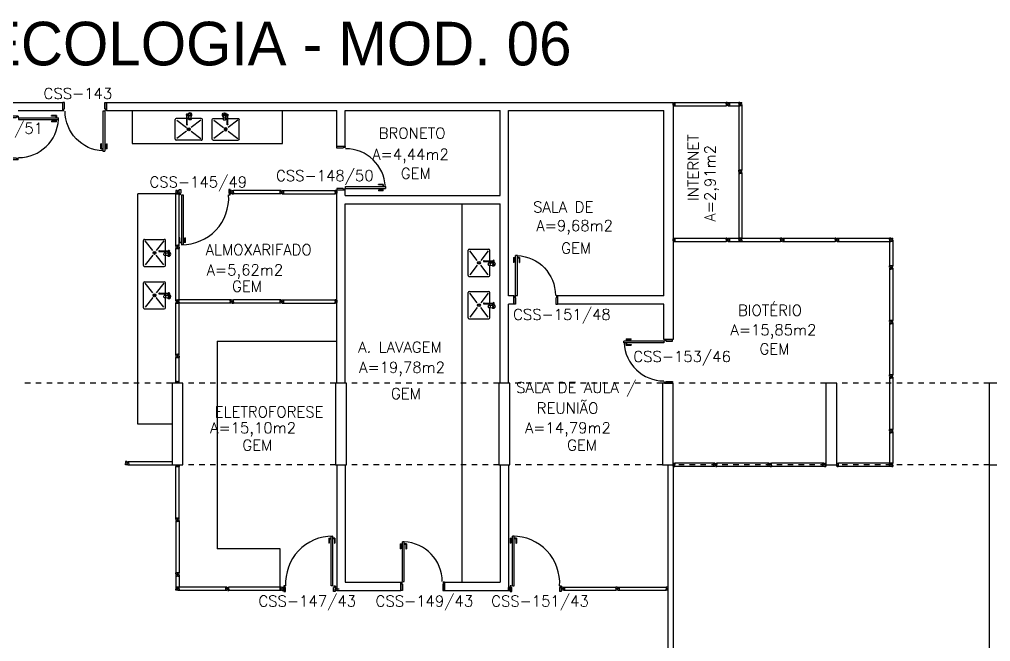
# Model space of a CAD drawing. Extents: x -248 to -11, y 347 to 447.
# Drawn here: x -93.07 to -75.24, y 402.34 to 413.75 of the extents above; entities that cross this region are included whole.
import ezdxf
from ezdxf.enums import TextEntityAlignment as Align

# ---------------------------------------------------------------- set-up
doc = ezdxf.new("R2010")
doc.units = 0
doc.header["$LTSCALE"] = 0.02
doc.header["$MEASUREMENT"] = 0
doc.linetypes.add('HIDDEN2', pattern=[0.1875, 0.125, -0.0625])
doc.layers.get('0').update_dxf_attribs({"linetype": 'CONTINUOUS'})
for name, color, linetype in [('ALV', 2, 'CONTINUOUS'), ('AREA', 2, 'CONTINUOUS'), ('BANC', 2, 'CONTINUOUS'), ('DIV', 2, 'CONTINUOUS'), ('EQUIP', 1, 'CONTINUOUS'), ('ESQ', 1, 'CONTINUOUS'), ('ESTR', 3, 'CONTINUOUS'), ('PROJ', 1, 'HIDDEN2'), ('TEXT_CENTRO_CUSTO', 1, 'CONTINUOUS'), ('TEXTO', 2, 'CONTINUOUS'), ('TEXTO-ENDEREÇO', 2, 'CONTINUOUS'), ('USO', 2, 'CONTINUOUS')]:
    doc.layers.add(name, color=color, linetype=linetype)
doc.styles.add('UNB-100', font='simplex.shx', dxfattribs={"height": 0.2})
doc.styles.add('UNB-100-1', font='simplex.shx', dxfattribs={"height": 0.2})

# ---------------------------------------------------------------- blocks, each defined once
blk = doc.blocks.new('PILAR-SSS')
blk.add_lwpolyline([(0.003, -26.452), (0.003, -27.952), (0.203, -27.952), (0.203, -26.452)], close=True)
blk = doc.blocks.new('PE80-SSS')
for p, q in [((0.075, 0), (-0.075, 0)), ((-0.075, -0.03), (-0.075, 0)), ((0.075, 0), (0.075, -0.02)), ((0.777, 0.01), (0.687, 0.01)), ((0.687, 0), (0.687, 0.01)), ((0.777, 0.01), (0.777, -0.03)), ((0.04, -0.03), (-0.075, -0.03)), ((0.075, -0.02), (0.04, -0.02)), ((0.04, -0.03), (0.04, -0.02)), ((0.085, -0.03), (0.817, -0.03)), ((0.085, -0.03), (0.085, -0.065)), ((0.085, -0.065), (0.817, -0.065)), ((0.767, 0), (0.687, 0)), ((0.767, -0.095), (0.687, -0.095)), ((0.687, -0.095), (0.687, -0.105)), ((0.777, -0.105), (0.687, -0.105)), ((0.767, 0), (0.767, -0.03)), ((0.767, -0.095), (0.767, -0.065)), ((0.777, -0.105), (0.777, -0.065)), ((0.817, -0.065), (0.817, -0.03)), ((0.04, -0.771), (-0.075, -0.771)), ((-0.075, -0.771), (-0.075, -0.801)), ((0.075, -0.801), (-0.075, -0.801)), ((0.075, -0.802), (-0.075, -0.802)), ((0.04, -0.771), (0.04, -0.781)), ((0.075, -0.781), (0.04, -0.781)), ((0.075, -0.801), (0.075, -0.781))]:
    blk.add_line(p, q)
blk.add_arc((0.085, -0.03), 0.731, 270, 357.3429)
blk = doc.blocks.new('DIVINI-SSS')
for p, q in [((-0.02, 0), (-0.02, -0.008)), ((-0.02, 0), (0.001, 0)), ((-0.005, 0), (0.005, 0)), ((0, 0.005), (0, -0.005)), ((0.001, 0), (0.02, 0)), ((-0.03, -0.008), (-0.02, -0.008)), ((-0.03, -0.008), (-0.03, -0.028)), ((-0.03, -0.028), (-0.008, -0.028)), ((-0.03, -0.03), (0.03, -0.03)), ((-0.03, -0.975), (-0.03, -0.03)), ((-0.009, -0.03), (-0.027, -0.03)), ((-0.008, -0.019), (0.008, -0.019)), ((-0.008, -0.019), (-0.008, -0.028)), ((-0.006, -0.021), (-0.006, -0.03)), ((0.006, -0.021), (-0.006, -0.021)), ((-0.006, -0.023), (-0.006, -0.027)), ((-0.004, -0.021), (0.004, -0.021)), ((0.006, -0.021), (0.006, -0.03)), ((0.006, -0.023), (0.006, -0.027)), ((0.008, -0.019), (0.008, -0.028)), ((0.03, -0.028), (0.008, -0.028)), ((0.009, -0.03), (0.027, -0.03)), ((0.02, 0), (0.02, -0.008)), ((0.03, -0.008), (0.02, -0.008)), ((0.03, -0.008), (0.03, -0.028)), ((0.03, -0.975), (0.03, -0.03)), ((-0.03, -0.975), (0.03, -0.975)), ((-0.009, -0.975), (-0.027, -0.975)), ((-0.006, -0.985), (-0.006, -0.975)), ((0.006, -0.985), (-0.006, -0.985)), ((0.006, -1.01), (-0.006, -1.01)), ((0, -0.985), (0, -0.988)), ((0, -1.003), (0, -1.018)), ((0.006, -0.985), (0.006, -0.975)), ((0.03, -0.975), (0.009, -0.975)), ((0.009, -0.975), (0.027, -0.975))]:
    blk.add_line(p, q)
blk = doc.blocks.new('MTINI-SSS')
for p, q in [((-0.03, 0.008), (-0.03, 0.028)), ((-0.03, 0.028), (-0.008, 0.028)), ((-0.03, 0.008), (-0.02, 0.008)), ((-0.02, 0), (-0.02, 0.008)), ((-0.001, 0), (-0.02, 0)), ((-0.008, 0.019), (-0.008, 0.028)), ((0.008, 0.019), (-0.008, 0.019)), ((0.005, 0), (-0.005, 0)), ((0.02, 0), (-0.001, 0)), ((0, -0.005), (0, 0.005)), ((0.008, 0.019), (0.008, 0.028)), ((0.03, 0.028), (0.008, 0.028)), ((0.03, 0.008), (0.02, 0.008)), ((0.02, 0), (0.02, 0.008)), ((0.03, 0.008), (0.03, 0.028))]:
    blk.add_line(p, q)
blk = doc.blocks.new('MTT-SSS')
for p, q in [((-0.008, 0.03), (-0.03, 0.03)), ((-0.03, 0.03), (-0.03, 0.006)), ((-0.0185, 0.006), (-0.03, 0.006)), ((-0.0185, -0.006), (-0.0185, 0.006)), ((-0.008, 0.03), (-0.008, 0.02)), ((-0.008, 0.02), (0.008, 0.02)), ((-0.0051, 0), (0.0051, 0)), ((0, -0.0051), (0, 0.0051)), ((0.008, 0.03), (0.03, 0.03)), ((0.008, 0.03), (0.008, 0.02)), ((0.0205, -0.006), (0.0205, 0.006)), ((0.0205, 0.006), (0.03, 0.006)), ((0.03, 0.006), (0.03, 0.03)), ((-0.03, -0.03), (-0.03, -0.006)), ((-0.0185, -0.006), (-0.03, -0.006)), ((-0.008, -0.03), (-0.03, -0.03)), ((-0.008, -0.02), (0.008, -0.02)), ((-0.008, -0.03), (-0.008, -0.02)), ((0.008, -0.03), (0.008, -0.02)), ((0.008, -0.03), (0.03, -0.03)), ((0.0205, -0.006), (0.03, -0.006)), ((0.03, -0.006), (0.03, -0.03))]:
    blk.add_line(p, q)
blk = doc.blocks.new('DIVMT-SSS')
for p, q in [((-0.03, 0.008), (-0.03, 0.03)), ((-0.006, 0.03), (-0.03, 0.03)), ((-0.03, 0.008), (-0.02, 0.008)), ((-0.02, -0.008), (-0.02, 0.008)), ((-0.006, 0.02), (-0.006, 0.03)), ((0.006, 0.02), (-0.006, 0.02)), ((-0.005, 0), (0.005, 0)), ((0.005, 0), (-0.005, 0)), ((0, 0.005), (0, -0.005)), ((0, -0.005), (0, 0.005)), ((0.006, 0.03), (0.03, 0.03)), ((0.006, 0.02), (0.006, 0.03)), ((0.03, 0.008), (0.02, 0.008)), ((0.02, -0.008), (0.02, 0.008)), ((0.03, 0.008), (0.03, 0.03)), ((-0.03, -0.008), (-0.03, -0.03)), ((-0.03, -0.008), (-0.02, -0.008)), ((-0.03, -0.03), (-0.03, -0.97)), ((-0.03, -0.03), (-0.009, -0.03)), ((0.03, -0.03), (-0.03, -0.03)), ((-0.03, -0.03), (-0.006, -0.03)), ((-0.009, -0.03), (-0.027, -0.03)), ((-0.006, -0.02), (-0.006, -0.03)), ((-0.006, -0.02), (0.006, -0.02)), ((-0.006, -0.02), (-0.006, -0.03)), ((0.006, -0.02), (-0.006, -0.02)), ((0.005, -0.03), (-0.005, -0.03)), ((0.006, -0.02), (0.006, -0.03)), ((0.006, -0.02), (0.006, -0.03)), ((0.03, -0.03), (0.006, -0.03)), ((0.03, -0.008), (0.02, -0.008)), ((0.03, -0.008), (0.03, -0.03)), ((0.03, -0.03), (0.03, -0.97)), ((0.03, -0.97), (-0.03, -0.97)), ((-0.006, -0.98), (-0.006, -0.97)), ((-0.006, -0.98), (0.006, -0.98)), ((0.006, -1.001), (-0.006, -1.001)), ((0.005, -0.97), (-0.005, -0.97)), ((0, -0.994), (0, -1.007)), ((0, -1.02), (0, -1.021)), ((0.006, -0.98), (0.006, -0.97))]:
    blk.add_line(p, q)
blk = doc.blocks.new('PDV2D-SSS')
for p, q in [((-0.148, 0.925), (-0.108, 0.925)), ((-0.148, 0.925), (-0.148, 0.835)), ((-0.138, 0.915), (-0.108, 0.915)), ((-0.138, 0.915), (-0.138, 0.835)), ((-0.106, 0.965), (-0.076, 0.965)), ((-0.106, 0.05), (-0.106, 0.965)), ((-0.076, 0.05), (-0.076, 0.965)), ((-0.034, 0.925), (-0.074, 0.925)), ((-0.044, 0.915), (-0.074, 0.915)), ((-0.044, 0.915), (-0.044, 0.835)), ((-0.034, 0.925), (-0.034, 0.835)), ((-0.138, 0.835), (-0.148, 0.835)), ((-0.044, 0.835), (-0.034, 0.835)), ((-0.95, 0.05), (-0.97, 0.05)), ((-0.97, 0.05), (-0.97, 0.035)), ((-0.97, 0.035), (-0.97, -0.035)), ((-0.95, 0.02), (-0.95, 0.05)), ((-0.95, 0.02), (-0.94, 0.02)), ((-0.94, -0.05), (-0.94, 0.02)), ((-0.076, 0.05), (-0.106, 0.05)), ((-0.051, 0.02), (-0.061, 0.02)), ((-0.061, -0.05), (-0.061, 0.02)), ((-0.051, 0.05), (-0.031, 0.05)), ((-0.051, 0.02), (-0.051, 0.05)), ((-0.031, 0.05), (-0.031, -0.05)), ((-0.97, -0.035), (-0.97, -0.05)), ((-0.97, -0.05), (-0.94, -0.05)), ((-0.031, -0.05), (-0.061, -0.05))]:
    blk.add_line(p, q)
at = {"color": 1}
blk.add_arc((-0.076, 0.1), 0.865, 90, 183.3214, dxfattribs=at)
blk = doc.blocks.new('PDV2E-SSS')
at = {"layer": 'DIV'}
for p, q in [((0.034, 0.925), (0.034, 0.835)), ((0.034, 0.925), (0.074, 0.925)), ((0.044, 0.915), (0.044, 0.835)), ((0.044, 0.915), (0.074, 0.915)), ((0.076, 0.05), (0.076, 0.965)), ((0.106, 0.965), (0.076, 0.965)), ((0.106, 0.05), (0.106, 0.965)), ((0.148, 0.925), (0.108, 0.925)), ((0.138, 0.915), (0.108, 0.915)), ((0.138, 0.915), (0.138, 0.835)), ((0.148, 0.925), (0.148, 0.835)), ((0.044, 0.835), (0.034, 0.835)), ((0.138, 0.835), (0.148, 0.835)), ((0.031, 0.05), (0.031, -0.05)), ((0.051, 0.05), (0.031, 0.05)), ((0.051, 0.02), (0.051, 0.05)), ((0.051, 0.02), (0.061, 0.02)), ((0.061, -0.05), (0.061, 0.02)), ((0.076, 0.05), (0.106, 0.05)), ((0.95, 0.02), (0.94, 0.02)), ((0.94, -0.05), (0.94, 0.02)), ((0.95, 0.02), (0.95, 0.05)), ((0.95, 0.05), (0.97, 0.05)), ((0.97, 0.05), (0.97, 0.035)), ((0.97, 0.035), (0.97, -0.035)), ((0.031, -0.05), (0.061, -0.05)), ((0.97, -0.05), (0.94, -0.05)), ((0.97, -0.035), (0.97, -0.05))]:
    blk.add_line(p, q, dxfattribs=at)
at = {"layer": 'DIV', "color": 1}
blk.add_arc((0.076, 0.1), 0.865, 356.6786, 90, dxfattribs=at)
blk = doc.blocks.new('PD80-SSS')
at = {"color": 1}
for p, q in [((-0.777, 0.01), (-0.777, -0.03)), ((-0.777, 0.01), (-0.687, 0.01)), ((-0.687, 0), (-0.687, 0.01)), ((-0.777, -0.105), (-0.777, -0.065)), ((-0.777, -0.105), (-0.687, -0.105)), ((-0.767, 0), (-0.767, -0.03)), ((-0.767, 0), (-0.687, 0)), ((-0.767, -0.095), (-0.767, -0.065)), ((-0.767, -0.095), (-0.687, -0.095)), ((-0.687, -0.095), (-0.687, -0.105))]:
    blk.add_line(p, q, dxfattribs=at)
at = {"color": 2}
for p, q in [((-0.075, 0), (0.075, 0)), ((0.075, -0.03), (0.075, 0)), ((-0.817, -0.065), (-0.817, -0.03)), ((-0.085, -0.03), (-0.817, -0.03)), ((-0.085, -0.065), (-0.817, -0.065)), ((-0.085, -0.03), (-0.085, -0.065)), ((-0.075, 0), (-0.075, -0.02)), ((-0.075, -0.02), (-0.04, -0.02)), ((-0.04, -0.03), (-0.04, -0.02)), ((-0.04, -0.03), (0.075, -0.03)), ((-0.075, -0.781), (-0.04, -0.781)), ((-0.075, -0.801), (-0.075, -0.781)), ((-0.075, -0.801), (0.075, -0.801)), ((-0.075, -0.802), (0.075, -0.802)), ((-0.04, -0.771), (0.075, -0.771)), ((-0.04, -0.771), (-0.04, -0.781)), ((0.075, -0.771), (0.075, -0.801))]:
    blk.add_line(p, q, dxfattribs=at)
at = {"color": 1}
blk.add_arc((-0.085, -0.03), 0.731, 182.6571, 270, dxfattribs=at)
blk = doc.blocks.new('MDIV-SSS')
for p, q in [((-0.0051, 0), (0.0051, 0)), ((0, -0.0051), (0, 0.0051)), ((0.0205, -0.006), (0.0205, 0.006)), ((0.0205, 0.006), (0.03, 0.006)), ((0.03, 0.03), (0.47, 0.03)), ((0.03, 0.03), (0.03, -0.03)), ((0.03, 0.009), (0.03, 0.027)), ((0.03, 0.005), (0.03, -0.005)), ((0.47, 0.03), (0.47, -0.03)), ((0.4795, 0.006), (0.47, 0.006)), ((0.47, 0.005), (0.47, -0.005)), ((0.4795, -0.006), (0.4795, 0.006)), ((0.5051, 0), (0.4949, 0)), ((0.4949, 0), (0.5051, 0)), ((0.5, -0.0051), (0.5, 0.0051)), ((0.0205, -0.006), (0.03, -0.006)), ((0.03, -0.009), (0.03, -0.027)), ((0.03, -0.03), (0.03, -0.009)), ((0.03, -0.03), (0.47, -0.03)), ((0.4795, -0.006), (0.47, -0.006))]:
    blk.add_line(p, q)
blk = doc.blocks.new('INOXA1-P-SSS')
for p, q in [((0.12, 0.23), (0.12, 0.047)), ((0.22, 0.25), (0.14, 0.25)), ((0.15, 0.22), (0.287, 0.043)), ((0.5, 0.25), (0.22, 0.25)), ((0.353, 0.043), (0.49, 0.22)), ((0.52, 0.23), (0.52, -0.23)), ((0.043, 0.008), (0.043, -0.022)), ((0.062, 0.04), (0.071, 0.04)), ((0.131, 0.048), (0.076, 0.043)), ((0.131, -0.002), (0.076, 0.003)), ((0.22, -0.027), (0.054, -0.027)), ((0.22, -0.037), (0.054, -0.037)), ((0.063, -0.003), (0.063, -0.021)), ((0.12, -0.001), (0.12, -0.027)), ((0.12, -0.037), (0.12, -0.23)), ((0.15, -0.22), (0.287, -0.043)), ((0.231, -0.027), (0.22, -0.027)), ((0.231, -0.037), (0.22, -0.037)), ((0.353, -0.043), (0.49, -0.22)), ((0.22, -0.25), (0.14, -0.25)), ((0.5, -0.25), (0.22, -0.25))]:
    blk.add_line(p, q)
blk.add_lwpolyline([(0.076, 0.003), (0.072, 0.004), (0.069, 0.009), (0.067, 0.015), (0.066, 0.023), (0.067, 0.031), (0.069, 0.037), (0.072, 0.042), (0.076, 0.043)])
blk.add_lwpolyline([(0.131, 0.048), (0.137, 0.046), (0.143, 0.041), (0.147, 0.033), (0.148, 0.023), (0.147, 0.013), (0.143, 0.006), (0.137, 0), (0.131, -0.002), (0.125, 0), (0.119, 0.006), (0.115, 0.013), (0.114, 0.023), (0.115, 0.033), (0.119, 0.041), (0.125, 0.046)], close=True)
for radius in [0.0266, 0.0163]:
    blk.add_circle((0.32, 0), radius)
for centre, radius, start, end in [((0.14, 0.23), 0.02, 90, 180), ((0.5, 0.23), 0.02, 360, 90), ((0.054, 0.023), 0.0349, 36.1705, 252.2568), ((0.054, 0.023), 0.0189, 62.7367, 235.7375), ((0.073, -0.003), 0.01, 102.8285, 180), ((0.054, 0.023), 0.0349, 285.5373, 323.9987), ((0.054, -0.032), 0.0145, 20.161, 339.839), ((0.054, -0.032), 0.005, 90.0037, 269.9963), ((0.231, -0.032), 0.00738, 222.6559, 137.3441), ((0.231, -0.032), 0.005, 269.9935, 90.0065), ((0.14, -0.23), 0.02, 180, 270), ((0.5, -0.23), 0.02, 270, 360)]:
    blk.add_arc(centre, radius, start, end)
blk = doc.blocks.new('DIV-SSS')
for p, q in [((-0.005, 0), (0.005, 0)), ((0, 0.005), (0, -0.005)), ((-0.03, -0.03), (-0.03, -0.97)), ((0.03, -0.03), (-0.03, -0.03)), ((-0.03, -0.03), (-0.009, -0.03)), ((-0.009, -0.03), (-0.027, -0.03)), ((-0.006, -0.02), (0.006, -0.02)), ((-0.006, -0.02), (-0.006, -0.03)), ((-0.005, -0.022), (0.005, -0.022)), ((-0.005, -0.022), (-0.005, -0.029)), ((0.005, -0.029), (-0.005, -0.029)), ((0.005, -0.03), (-0.005, -0.03)), ((0.005, -0.022), (0.005, -0.029)), ((0.006, -0.02), (0.006, -0.03)), ((0.03, -0.03), (0.03, -0.97)), ((0.03, -0.97), (-0.03, -0.97)), ((0.007, -0.999), (-0.007, -0.999)), ((-0.006, -0.98), (-0.006, -0.97)), ((-0.006, -0.98), (0.006, -0.98)), ((0.005, -0.97), (-0.005, -0.97)), ((0, -0.991), (0, -1.006)), ((0.006, -0.98), (0.006, -0.97))]:
    blk.add_line(p, q)
blk = doc.blocks.new('MTT')
for p, q in [((-0.008, 0.03), (-0.03, 0.03)), ((-0.03, 0.03), (-0.03, 0.006)), ((-0.0185, 0.006), (-0.03, 0.006)), ((-0.0185, -0.006), (-0.0185, 0.006)), ((-0.008, 0.03), (-0.008, 0.02)), ((-0.008, 0.02), (0.008, 0.02)), ((-0.0051, 0), (0.0051, 0)), ((0, -0.0051), (0, 0.0051)), ((0.008, 0.03), (0.03, 0.03)), ((0.008, 0.03), (0.008, 0.02)), ((0.0205, -0.006), (0.0205, 0.006)), ((0.0205, 0.006), (0.03, 0.006)), ((0.03, 0.006), (0.03, 0.03)), ((-0.03, -0.03), (-0.03, -0.006)), ((-0.0185, -0.006), (-0.03, -0.006)), ((-0.008, -0.03), (-0.03, -0.03)), ((-0.008, -0.02), (0.008, -0.02)), ((-0.008, -0.03), (-0.008, -0.02)), ((0.008, -0.03), (0.008, -0.02)), ((0.008, -0.03), (0.03, -0.03)), ((0.0205, -0.006), (0.03, -0.006)), ((0.03, -0.006), (0.03, -0.03))]:
    blk.add_line(p, q)

msp = doc.modelspace()

# ---------------------------------------------------------------- linework, layer by layer
at = {"layer": 'ALV'}
for p, q in [((-102.266, 412.226), (-92.27, 412.226)), ((-92.269, 412.076), (-92.27, 412.226)), ((-91.468, 412.226), (-81.066, 412.226)), ((-91.468, 412.226), (-91.468, 412.076)), ((-81.066, 412.226), (-81.066, 407.879)), ((-93.091, 412.076), (-92.269, 412.076)), ((-91.468, 412.076), (-87.241, 412.076)), ((-87.241, 411.419), (-87.241, 412.076)), ((-87.091, 412.076), (-84.241, 412.076)), ((-87.091, 411.419), (-87.091, 412.076)), ((-84.241, 411.419), (-84.241, 412.076)), ((-84.091, 412.076), (-81.241, 412.076)), ((-84.091, 411.419), (-84.091, 412.076)), ((-81.241, 408.678), (-81.241, 412.076)), ((-87.091, 411.419), (-87.241, 411.419)), ((-84.241, 410.517), (-84.241, 411.419)), ((-84.091, 408.678), (-84.091, 411.419)), ((-87.241, 407.077), (-87.241, 410.617)), ((-87.091, 410.617), (-87.241, 410.617)), ((-87.091, 410.517), (-87.091, 410.617)), ((-87.091, 410.517), (-84.241, 410.517)), ((-87.091, 407.077), (-87.091, 410.367)), ((-87.091, 410.367), (-84.241, 410.367)), ((-84.241, 407.077), (-84.241, 410.367)), ((-83.991, 408.678), (-84.091, 408.678)), ((-84.091, 407.077), (-84.091, 408.528)), ((-83.991, 408.528), (-84.091, 408.528)), ((-83.991, 408.528), (-83.991, 408.678)), ((-81.241, 408.678), (-83.19, 408.678)), ((-83.19, 408.677), (-83.19, 408.528)), ((-81.241, 408.528), (-83.19, 408.528)), ((-81.241, 407.879), (-81.241, 408.528)), ((-81.066, 407.879), (-81.241, 407.879)), ((-87.241, 405.577), (-87.241, 403.276)), ((-87.091, 405.577), (-87.091, 403.426)), ((-84.241, 405.577), (-84.241, 403.426)), ((-84.091, 405.577), (-84.091, 403.276)), ((-87.091, 403.426), (-86.068, 403.426)), ((-86.068, 403.276), (-86.068, 403.426)), ((-85.266, 403.426), (-84.241, 403.426)), ((-85.266, 403.276), (-85.266, 403.426)), ((-87.241, 403.276), (-86.068, 403.276)), ((-85.266, 403.276), (-84.091, 403.276))]:
    msp.add_line(p, q, dxfattribs=at)
at = {"layer": 'BANC'}
for p, q in [((-90.998, 412.066), (-90.998, 411.476)), ((-88.241, 411.476), (-88.241, 412.076)), ((-90.998, 411.476), (-88.241, 411.476)), ((-90.896, 406.327), (-90.896, 410.548)), ((-90.196, 410.548), (-90.896, 410.548)), ((-84.941, 403.426), (-84.941, 410.367)), ((-89.436, 407.847), (-89.436, 404.036)), ((-89.436, 407.847), (-87.241, 407.847)), ((-90.266, 406.327), (-90.896, 406.327)), ((-88.281, 404.036), (-89.436, 404.036)), ((-88.281, 403.336), (-88.281, 404.036))]:
    msp.add_line(p, q, dxfattribs=at)
at = {"layer": 'DIV'}
for p, q in [((-80.075, 412.227), (-80.097, 412.227)), ((-80.097, 412.203), (-80.097, 412.227)), ((-80.088, 412.203), (-80.097, 412.203)), ((-80.088, 412.191), (-80.097, 412.191)), ((-80.097, 412.191), (-80.097, 412.167)), ((-80.075, 412.167), (-80.097, 412.167)), ((-80.088, 412.203), (-80.088, 412.191)), ((-80.075, 412.227), (-80.075, 412.217)), ((-80.059, 412.217), (-80.075, 412.217)), ((-80.059, 412.177), (-80.075, 412.177)), ((-80.075, 412.167), (-80.075, 412.177)), ((-80.062, 412.197), (-80.072, 412.197)), ((-80.072, 412.197), (-80.062, 412.197)), ((-80.067, 412.202), (-80.067, 412.191)), ((-80.067, 412.191), (-80.067, 412.202)), ((-80.059, 412.227), (-80.059, 412.217)), ((-80.059, 412.227), (-80.037, 412.227)), ((-80.059, 412.167), (-80.059, 412.177)), ((-80.059, 412.167), (-80.037, 412.167)), ((-80.047, 412.203), (-80.047, 412.191)), ((-80.047, 412.203), (-80.037, 412.203)), ((-80.047, 412.191), (-80.047, 412.203)), ((-80.047, 412.203), (-80.037, 412.203)), ((-80.047, 412.191), (-80.037, 412.191)), ((-80.047, 412.191), (-80.037, 412.191)), ((-80.037, 412.227), (-80.037, 412.203)), ((-80.037, 412.227), (-80.037, 412.167)), ((-80.037, 412.227), (-79.866, 412.227)), ((-80.037, 412.202), (-80.037, 412.192)), ((-80.037, 412.167), (-80.037, 412.191)), ((-80.037, 412.188), (-80.037, 412.17)), ((-80.037, 412.167), (-80.037, 412.188)), ((-80.037, 412.167), (-79.866, 412.167)), ((-79.842, 412.227), (-79.866, 412.227)), ((-79.866, 412.205), (-79.866, 412.227)), ((-79.866, 412.227), (-79.866, 412.167)), ((-79.866, 412.205), (-79.856, 412.205)), ((-79.857, 412.203), (-79.866, 412.203)), ((-79.866, 412.202), (-79.866, 412.192)), ((-79.857, 412.191), (-79.866, 412.191)), ((-79.866, 412.189), (-79.856, 412.189)), ((-79.866, 412.189), (-79.866, 412.167)), ((-79.866, 412.167), (-79.842, 412.167)), ((-79.806, 412.167), (-79.866, 412.167)), ((-79.866, 412.167), (-79.845, 412.167)), ((-79.866, 412.167), (-79.866, 410.981)), ((-79.845, 412.167), (-79.863, 412.167)), ((-79.857, 412.191), (-79.857, 412.203)), ((-79.856, 412.189), (-79.856, 412.205)), ((-79.843, 412.197), (-79.829, 412.197)), ((-79.842, 412.217), (-79.842, 412.227)), ((-79.83, 412.217), (-79.842, 412.217)), ((-79.831, 412.197), (-79.842, 412.197)), ((-79.842, 412.197), (-79.831, 412.197)), ((-79.83, 412.176), (-79.842, 412.176)), ((-79.842, 412.176), (-79.842, 412.167)), ((-79.842, 412.176), (-79.83, 412.176)), ((-79.842, 412.176), (-79.842, 412.167)), ((-79.831, 412.167), (-79.841, 412.167)), ((-79.836, 412.203), (-79.836, 412.19)), ((-79.836, 412.191), (-79.836, 412.202)), ((-79.836, 412.202), (-79.836, 412.191)), ((-79.83, 412.217), (-79.83, 412.227)), ((-79.83, 412.227), (-79.806, 412.227)), ((-79.83, 412.176), (-79.83, 412.167)), ((-79.83, 412.176), (-79.83, 412.167)), ((-79.806, 412.167), (-79.83, 412.167)), ((-79.817, 412.197), (-79.816, 412.197)), ((-79.816, 412.189), (-79.816, 412.205)), ((-79.806, 412.205), (-79.816, 412.205)), ((-79.806, 412.189), (-79.816, 412.189)), ((-79.806, 412.205), (-79.806, 412.227)), ((-79.806, 412.189), (-79.806, 412.167)), ((-79.806, 412.167), (-79.806, 410.981)), ((-79.806, 410.981), (-79.866, 410.981)), ((-79.842, 410.981), (-79.866, 410.981)), ((-79.866, 410.959), (-79.866, 410.981)), ((-79.866, 410.959), (-79.856, 410.959)), ((-79.866, 410.943), (-79.856, 410.943)), ((-79.866, 410.943), (-79.866, 410.921)), ((-79.866, 410.921), (-79.866, 409.736)), ((-79.866, 410.921), (-79.842, 410.921)), ((-79.806, 410.921), (-79.866, 410.921)), ((-79.866, 410.921), (-79.845, 410.921)), ((-79.845, 410.921), (-79.863, 410.921)), ((-79.856, 410.943), (-79.856, 410.959)), ((-79.83, 410.951), (-79.843, 410.951)), ((-79.842, 410.972), (-79.842, 410.981)), ((-79.842, 410.972), (-79.842, 410.981)), ((-79.842, 410.972), (-79.83, 410.972)), ((-79.83, 410.972), (-79.842, 410.972)), ((-79.831, 410.951), (-79.842, 410.951)), ((-79.842, 410.951), (-79.831, 410.951)), ((-79.83, 410.931), (-79.842, 410.931)), ((-79.842, 410.931), (-79.842, 410.921)), ((-79.842, 410.931), (-79.83, 410.931)), ((-79.842, 410.931), (-79.842, 410.921)), ((-79.831, 410.981), (-79.841, 410.981)), ((-79.831, 410.921), (-79.841, 410.921)), ((-79.836, 410.958), (-79.836, 410.944)), ((-79.836, 410.946), (-79.836, 410.957)), ((-79.836, 410.957), (-79.836, 410.946)), ((-79.836, 410.932), (-79.836, 410.931)), ((-79.83, 410.972), (-79.83, 410.981)), ((-79.83, 410.972), (-79.83, 410.981)), ((-79.83, 410.981), (-79.806, 410.981)), ((-79.83, 410.931), (-79.83, 410.921)), ((-79.83, 410.931), (-79.83, 410.921)), ((-79.806, 410.921), (-79.83, 410.921)), ((-79.816, 410.943), (-79.816, 410.959)), ((-79.806, 410.959), (-79.816, 410.959)), ((-79.806, 410.943), (-79.816, 410.943)), ((-79.806, 410.959), (-79.806, 410.981)), ((-79.806, 410.943), (-79.806, 410.921)), ((-79.806, 410.921), (-79.806, 409.736)), ((-89.186, 410.579), (-89.187, 410.579)), ((-89.16, 410.579), (-89.173, 410.579)), ((-89.167, 410.572), (-89.167, 410.585)), ((-89.146, 410.585), (-89.136, 410.585)), ((-89.146, 410.585), (-89.146, 410.573)), ((-89.146, 410.573), (-89.136, 410.573)), ((-88.282, 410.609), (-89.136, 410.609)), ((-89.136, 410.549), (-89.136, 410.609)), ((-89.136, 410.574), (-89.136, 410.584)), ((-88.282, 410.549), (-89.136, 410.549)), ((-88.282, 410.609), (-88.282, 410.585)), ((-88.26, 410.609), (-88.282, 410.609)), ((-88.282, 410.549), (-88.282, 410.609)), ((-88.282, 410.609), (-88.282, 410.588)), ((-88.282, 410.588), (-88.282, 410.606)), ((-88.272, 410.585), (-88.282, 410.585)), ((-88.272, 410.585), (-88.282, 410.585)), ((-88.282, 410.574), (-88.282, 410.584)), ((-88.272, 410.573), (-88.282, 410.573)), ((-88.282, 410.549), (-88.282, 410.573)), ((-88.272, 410.573), (-88.282, 410.573)), ((-88.26, 410.549), (-88.282, 410.549)), ((-88.272, 410.573), (-88.272, 410.585)), ((-88.272, 410.585), (-88.272, 410.573)), ((-88.26, 410.609), (-88.26, 410.599)), ((-88.26, 410.599), (-88.244, 410.599)), ((-88.26, 410.559), (-88.244, 410.559)), ((-88.26, 410.549), (-88.26, 410.559)), ((-88.257, 410.579), (-88.247, 410.579)), ((-88.247, 410.579), (-88.257, 410.579)), ((-88.252, 410.574), (-88.252, 410.584)), ((-88.252, 410.584), (-88.252, 410.574)), ((-88.244, 410.609), (-88.244, 410.599)), ((-88.244, 410.609), (-88.222, 410.609)), ((-88.244, 410.549), (-88.244, 410.559)), ((-88.244, 410.549), (-88.222, 410.549)), ((-88.231, 410.573), (-88.231, 410.585)), ((-88.231, 410.585), (-88.222, 410.585)), ((-88.231, 410.573), (-88.222, 410.573)), ((-88.222, 410.585), (-88.222, 410.609)), ((-88.222, 410.573), (-88.222, 410.549)), ((-79.806, 409.736), (-79.866, 409.736)), ((-79.866, 409.736), (-79.842, 409.736)), ((-79.866, 409.714), (-79.866, 409.736)), ((-79.806, 409.736), (-79.866, 409.736)), ((-79.866, 409.736), (-79.845, 409.736)), ((-79.866, 409.714), (-79.856, 409.714)), ((-79.866, 409.698), (-79.856, 409.698)), ((-79.866, 409.698), (-79.866, 409.676)), ((-79.842, 409.676), (-79.866, 409.676)), ((-79.845, 409.736), (-79.863, 409.736)), ((-79.856, 409.714), (-79.856, 409.698)), ((-79.83, 409.706), (-79.843, 409.706)), ((-79.842, 409.727), (-79.842, 409.736)), ((-79.842, 409.727), (-79.842, 409.736)), ((-79.842, 409.727), (-79.842, 409.736)), ((-79.842, 409.727), (-79.83, 409.727)), ((-79.83, 409.727), (-79.842, 409.727)), ((-79.842, 409.727), (-79.83, 409.727)), ((-79.831, 409.706), (-79.842, 409.706)), ((-79.842, 409.706), (-79.831, 409.706)), ((-79.83, 409.686), (-79.842, 409.686)), ((-79.842, 409.686), (-79.842, 409.676)), ((-79.831, 409.736), (-79.841, 409.736)), ((-79.831, 409.736), (-79.841, 409.736)), ((-79.836, 409.713), (-79.836, 409.699)), ((-79.836, 409.711), (-79.836, 409.701)), ((-79.836, 409.701), (-79.836, 409.711)), ((-79.836, 409.687), (-79.836, 409.686)), ((-79.83, 409.727), (-79.83, 409.736)), ((-79.83, 409.727), (-79.83, 409.736)), ((-79.806, 409.736), (-79.83, 409.736)), ((-79.83, 409.727), (-79.83, 409.736)), ((-79.83, 409.686), (-79.83, 409.676)), ((-79.83, 409.676), (-79.806, 409.676)), ((-79.816, 409.714), (-79.816, 409.698)), ((-79.806, 409.714), (-79.816, 409.714)), ((-79.806, 409.698), (-79.816, 409.698)), ((-79.806, 409.714), (-79.806, 409.736)), ((-79.806, 409.698), (-79.806, 409.676)), ((-77.073, 409.736), (-77.097, 409.736)), ((-77.097, 409.714), (-77.097, 409.736)), ((-77.097, 409.714), (-77.087, 409.714)), ((-77.097, 409.698), (-77.087, 409.698)), ((-77.097, 409.698), (-77.097, 409.676)), ((-77.097, 409.676), (-77.073, 409.676)), ((-77.037, 409.676), (-77.097, 409.676)), ((-77.097, 409.676), (-77.076, 409.676)), ((-77.097, 409.676), (-77.096, 409.227)), ((-77.076, 409.676), (-77.094, 409.676)), ((-77.087, 409.698), (-77.087, 409.714)), ((-77.073, 409.727), (-77.073, 409.736)), ((-77.061, 409.727), (-77.073, 409.727)), ((-77.061, 409.686), (-77.073, 409.686)), ((-77.073, 409.686), (-77.073, 409.676)), ((-77.073, 409.686), (-77.061, 409.686)), ((-77.073, 409.686), (-77.073, 409.676)), ((-77.062, 409.706), (-77.072, 409.706)), ((-77.072, 409.706), (-77.062, 409.706)), ((-77.062, 409.676), (-77.072, 409.676)), ((-77.067, 409.701), (-77.067, 409.711)), ((-77.067, 409.711), (-77.067, 409.701)), ((-77.061, 409.727), (-77.061, 409.736)), ((-77.061, 409.736), (-77.037, 409.736)), ((-77.061, 409.686), (-77.061, 409.676)), ((-77.061, 409.686), (-77.061, 409.676)), ((-77.037, 409.676), (-77.061, 409.676)), ((-77.047, 409.698), (-77.047, 409.714)), ((-77.037, 409.714), (-77.047, 409.714)), ((-77.037, 409.698), (-77.047, 409.698)), ((-77.037, 409.714), (-77.037, 409.736)), ((-77.037, 409.698), (-77.037, 409.676)), ((-77.037, 409.676), (-77.036, 409.227)), ((-77.036, 409.227), (-77.096, 409.227)), ((-77.06, 409.196), (-77.073, 409.196)), ((-77.072, 409.217), (-77.072, 409.227)), ((-77.072, 409.217), (-77.06, 409.217)), ((-77.061, 409.227), (-77.071, 409.227)), ((-77.066, 409.203), (-77.066, 409.189)), ((-77.066, 409.177), (-77.066, 409.176)), ((-77.06, 409.217), (-77.06, 409.227)), ((-89.186, 408.577), (-89.187, 408.577)), ((-89.16, 408.577), (-89.173, 408.577)), ((-89.167, 408.571), (-89.167, 408.584)), ((-89.146, 408.583), (-89.146, 408.571)), ((-89.146, 408.583), (-89.136, 408.583)), ((-89.146, 408.571), (-89.136, 408.571)), ((-89.136, 408.547), (-89.136, 408.607)), ((-88.282, 408.607), (-89.136, 408.607)), ((-89.136, 408.572), (-89.136, 408.582)), ((-88.282, 408.547), (-89.136, 408.547)), ((-88.282, 408.607), (-88.282, 408.586)), ((-88.282, 408.547), (-88.282, 408.607)), ((-88.26, 408.607), (-88.282, 408.607)), ((-88.282, 408.607), (-88.282, 408.583)), ((-88.282, 408.586), (-88.282, 408.604)), ((-88.272, 408.583), (-88.282, 408.583)), ((-88.272, 408.583), (-88.282, 408.583)), ((-88.282, 408.572), (-88.282, 408.582)), ((-88.272, 408.571), (-88.282, 408.571)), ((-88.282, 408.547), (-88.282, 408.571)), ((-88.272, 408.571), (-88.282, 408.571)), ((-88.26, 408.547), (-88.282, 408.547)), ((-88.272, 408.583), (-88.272, 408.571)), ((-88.272, 408.571), (-88.272, 408.583)), ((-88.26, 408.607), (-88.26, 408.597)), ((-88.26, 408.597), (-88.244, 408.597)), ((-88.26, 408.547), (-88.26, 408.557)), ((-88.26, 408.557), (-88.244, 408.557)), ((-88.247, 408.577), (-88.257, 408.577)), ((-88.257, 408.577), (-88.247, 408.577)), ((-88.252, 408.583), (-88.252, 408.572)), ((-88.252, 408.572), (-88.252, 408.583)), ((-88.244, 408.607), (-88.222, 408.607)), ((-88.244, 408.607), (-88.244, 408.597)), ((-88.244, 408.547), (-88.244, 408.557)), ((-88.244, 408.547), (-88.222, 408.547)), ((-88.231, 408.583), (-88.222, 408.583)), ((-88.231, 408.571), (-88.231, 408.583)), ((-88.231, 408.571), (-88.222, 408.571)), ((-88.222, 408.583), (-88.222, 408.607)), ((-88.222, 408.571), (-88.222, 408.547)), ((-77.072, 406.227), (-77.096, 406.227)), ((-77.096, 406.205), (-77.096, 406.227)), ((-77.096, 406.205), (-77.086, 406.205)), ((-77.086, 406.189), (-77.086, 406.205)), ((-77.072, 406.217), (-77.072, 406.227)), ((-77.06, 406.217), (-77.072, 406.217)), ((-77.066, 406.191), (-77.066, 406.202)), ((-77.066, 406.202), (-77.066, 406.191)), ((-77.06, 406.217), (-77.06, 406.227)), ((-77.06, 406.227), (-77.036, 406.227)), ((-77.046, 406.189), (-77.046, 406.205)), ((-77.036, 406.205), (-77.046, 406.205)), ((-77.036, 406.205), (-77.036, 406.227)), ((-77.096, 406.189), (-77.086, 406.189)), ((-77.096, 406.189), (-77.096, 406.167)), ((-77.096, 406.167), (-77.072, 406.167)), ((-77.036, 406.167), (-77.096, 406.167)), ((-77.096, 406.167), (-77.075, 406.167)), ((-77.096, 406.167), (-77.096, 405.608)), ((-77.075, 406.167), (-77.093, 406.167)), ((-77.061, 406.197), (-77.072, 406.197)), ((-77.072, 406.197), (-77.061, 406.197)), ((-77.06, 406.176), (-77.072, 406.176)), ((-77.072, 406.176), (-77.072, 406.167)), ((-77.072, 406.176), (-77.06, 406.176)), ((-77.072, 406.176), (-77.072, 406.167)), ((-77.061, 406.167), (-77.071, 406.167)), ((-77.06, 406.176), (-77.06, 406.167)), ((-77.06, 406.176), (-77.06, 406.167)), ((-77.036, 406.167), (-77.06, 406.167)), ((-77.036, 406.189), (-77.046, 406.189)), ((-77.036, 406.189), (-77.036, 406.167)), ((-77.036, 406.167), (-77.036, 405.608)), ((-91.057, 405.637), (-90.266, 405.637)), ((-91.057, 405.577), (-90.266, 405.577)), ((-81.072, 405.577), (-81.061, 405.577)), ((-81.061, 405.577), (-81.072, 405.577)), ((-81.066, 405.583), (-81.066, 405.572)), ((-81.046, 405.583), (-81.036, 405.583)), ((-81.046, 405.583), (-81.046, 405.571)), ((-81.046, 405.571), (-81.036, 405.571)), ((-81.036, 405.547), (-81.036, 405.607)), ((-80.326, 405.607), (-81.036, 405.607)), ((-81.036, 405.572), (-81.036, 405.582)), ((-80.326, 405.547), (-81.036, 405.547)), ((-80.304, 405.607), (-80.326, 405.607)), ((-80.326, 405.583), (-80.326, 405.607)), ((-80.326, 405.547), (-80.326, 405.607)), ((-80.326, 405.607), (-80.326, 405.586)), ((-80.326, 405.586), (-80.326, 405.604)), ((-80.317, 405.583), (-80.326, 405.583)), ((-80.317, 405.583), (-80.326, 405.583)), ((-80.326, 405.572), (-80.326, 405.582)), ((-80.317, 405.571), (-80.326, 405.571)), ((-80.326, 405.571), (-80.326, 405.547)), ((-80.317, 405.571), (-80.326, 405.571)), ((-80.326, 405.568), (-80.326, 405.55)), ((-80.304, 405.547), (-80.326, 405.547)), ((-80.317, 405.583), (-80.317, 405.571)), ((-80.317, 405.583), (-80.317, 405.571)), ((-80.304, 405.607), (-80.304, 405.597)), ((-80.288, 405.597), (-80.304, 405.597)), ((-80.288, 405.557), (-80.304, 405.557)), ((-80.304, 405.547), (-80.304, 405.557)), ((-80.291, 405.577), (-80.301, 405.577)), ((-80.291, 405.577), (-80.301, 405.577)), ((-80.296, 405.583), (-80.296, 405.572)), ((-80.296, 405.583), (-80.296, 405.572)), ((-80.288, 405.607), (-80.266, 405.607)), ((-80.288, 405.607), (-80.288, 405.597)), ((-80.288, 405.547), (-80.288, 405.557)), ((-80.288, 405.547), (-80.266, 405.547)), ((-80.278, 405.583), (-80.278, 405.571)), ((-80.278, 405.583), (-80.266, 405.583)), ((-80.278, 405.571), (-80.266, 405.571)), ((-80.266, 405.607), (-80.266, 405.583)), ((-80.266, 405.547), (-80.266, 405.571)), ((-77.036, 405.608), (-77.096, 405.608)), ((-77.06, 405.577), (-77.073, 405.577)), ((-77.072, 405.599), (-77.072, 405.608)), ((-77.072, 405.599), (-77.06, 405.599)), ((-77.061, 405.608), (-77.071, 405.608)), ((-77.066, 405.584), (-77.066, 405.571)), ((-77.066, 405.558), (-77.066, 405.557)), ((-77.06, 405.599), (-77.06, 405.608)), ((-90.196, 403.537), (-90.197, 403.337)), ((-90.196, 403.597), (-90.172, 403.597)), ((-90.196, 403.575), (-90.196, 403.597)), ((-90.196, 403.575), (-90.186, 403.575)), ((-90.196, 403.559), (-90.186, 403.559)), ((-90.196, 403.559), (-90.196, 403.537)), ((-90.172, 403.537), (-90.196, 403.537)), ((-90.136, 403.537), (-90.196, 403.537)), ((-90.196, 403.537), (-90.175, 403.537)), ((-90.175, 403.537), (-90.193, 403.537)), ((-90.186, 403.575), (-90.186, 403.559)), ((-90.172, 403.585), (-90.172, 403.597)), ((-90.172, 403.585), (-90.16, 403.585)), ((-90.172, 403.567), (-90.161, 403.567)), ((-90.172, 403.567), (-90.161, 403.567)), ((-90.172, 403.546), (-90.172, 403.537)), ((-90.172, 403.546), (-90.16, 403.546)), ((-90.172, 403.546), (-90.16, 403.546)), ((-90.172, 403.546), (-90.172, 403.537)), ((-90.161, 403.537), (-90.171, 403.537)), ((-90.166, 403.572), (-90.166, 403.562)), ((-90.166, 403.572), (-90.166, 403.562)), ((-90.136, 403.597), (-90.16, 403.597)), ((-90.16, 403.585), (-90.16, 403.597)), ((-90.16, 403.546), (-90.16, 403.537)), ((-90.16, 403.546), (-90.16, 403.537)), ((-90.16, 403.537), (-90.136, 403.537)), ((-90.157, 403.537), (-90.139, 403.537)), ((-90.146, 403.575), (-90.146, 403.559)), ((-90.136, 403.575), (-90.146, 403.575)), ((-90.136, 403.559), (-90.146, 403.559)), ((-90.136, 403.537), (-90.137, 403.337)), ((-90.136, 403.575), (-90.136, 403.597)), ((-90.136, 403.559), (-90.136, 403.537)), ((-90.137, 403.337), (-90.197, 403.337)), ((-90.16, 403.306), (-90.174, 403.306)), ((-90.173, 403.327), (-90.173, 403.337)), ((-90.173, 403.327), (-90.161, 403.327)), ((-90.162, 403.337), (-90.172, 403.337)), ((-90.172, 403.307), (-90.162, 403.307)), ((-90.167, 403.3), (-90.167, 403.312)), ((-90.167, 403.301), (-90.167, 403.312)), ((-90.167, 403.312), (-90.167, 403.301)), ((-90.161, 403.327), (-90.161, 403.337)), ((-90.146, 403.312), (-90.137, 403.312)), ((-90.146, 403.312), (-90.146, 403.3)), ((-90.146, 403.3), (-90.137, 403.3)), ((-89.281, 403.336), (-90.137, 403.336)), ((-90.137, 403.276), (-90.137, 403.336)), ((-90.137, 403.301), (-90.137, 403.311)), ((-89.281, 403.276), (-90.137, 403.276)), ((-89.281, 403.336), (-89.281, 403.312)), ((-89.259, 403.336), (-89.281, 403.336)), ((-89.281, 403.276), (-89.281, 403.336)), ((-89.281, 403.336), (-89.281, 403.315)), ((-89.281, 403.315), (-89.281, 403.333)), ((-89.272, 403.312), (-89.281, 403.312)), ((-89.272, 403.312), (-89.281, 403.312)), ((-89.281, 403.301), (-89.281, 403.311)), ((-89.272, 403.3), (-89.281, 403.3)), ((-89.281, 403.276), (-89.281, 403.3)), ((-89.272, 403.3), (-89.281, 403.3)), ((-89.259, 403.276), (-89.281, 403.276)), ((-89.272, 403.3), (-89.272, 403.312)), ((-89.272, 403.312), (-89.272, 403.3)), ((-89.259, 403.336), (-89.259, 403.326)), ((-89.259, 403.326), (-89.243, 403.326)), ((-89.259, 403.286), (-89.243, 403.286)), ((-89.259, 403.276), (-89.259, 403.286)), ((-89.257, 403.306), (-89.246, 403.306)), ((-89.246, 403.306), (-89.257, 403.306)), ((-89.251, 403.301), (-89.251, 403.311)), ((-89.251, 403.311), (-89.251, 403.301)), ((-89.243, 403.336), (-89.243, 403.326)), ((-89.243, 403.336), (-89.221, 403.336)), ((-89.243, 403.276), (-89.243, 403.286)), ((-89.243, 403.276), (-89.221, 403.276)), ((-89.231, 403.3), (-89.231, 403.312)), ((-89.231, 403.312), (-89.221, 403.312)), ((-89.231, 403.3), (-89.221, 403.3)), ((-89.221, 403.312), (-89.221, 403.336)), ((-89.221, 403.3), (-89.221, 403.276)), ((-87.241, 403.306), (-87.199, 403.306)), ((-82.099, 403.337), (-82.121, 403.337)), ((-82.121, 403.313), (-82.121, 403.337)), ((-82.112, 403.313), (-82.121, 403.313)), ((-82.112, 403.301), (-82.121, 403.301)), ((-82.121, 403.301), (-82.121, 403.277)), ((-82.099, 403.277), (-82.121, 403.277)), ((-82.112, 403.313), (-82.112, 403.301)), ((-82.099, 403.337), (-82.099, 403.327)), ((-82.083, 403.327), (-82.099, 403.327)), ((-82.083, 403.287), (-82.099, 403.287)), ((-82.099, 403.277), (-82.099, 403.287)), ((-82.086, 403.307), (-82.096, 403.307)), ((-82.096, 403.307), (-82.086, 403.307)), ((-82.091, 403.312), (-82.091, 403.302)), ((-82.091, 403.302), (-82.091, 403.312)), ((-82.083, 403.337), (-82.083, 403.327)), ((-82.083, 403.337), (-82.061, 403.337)), ((-82.083, 403.277), (-82.083, 403.287)), ((-82.083, 403.277), (-82.061, 403.277)), ((-82.071, 403.313), (-82.071, 403.301)), ((-82.071, 403.313), (-82.061, 403.313)), ((-82.071, 403.301), (-82.071, 403.313)), ((-82.071, 403.313), (-82.061, 403.313)), ((-82.071, 403.301), (-82.061, 403.301)), ((-82.071, 403.301), (-82.061, 403.301)), ((-82.061, 403.337), (-81.197, 403.337)), ((-82.061, 403.337), (-82.061, 403.313)), ((-82.061, 403.337), (-82.061, 403.277)), ((-82.061, 403.312), (-82.061, 403.302)), ((-82.061, 403.277), (-82.061, 403.301)), ((-82.061, 403.298), (-82.061, 403.28)), ((-82.061, 403.277), (-82.061, 403.298)), ((-82.061, 403.277), (-81.197, 403.277)), ((-81.197, 403.337), (-81.197, 403.277)), ((-81.188, 403.313), (-81.197, 403.313)), ((-81.197, 403.312), (-81.197, 403.302)), ((-81.188, 403.301), (-81.197, 403.301)), ((-81.188, 403.301), (-81.188, 403.313)), ((-81.173, 403.307), (-81.16, 403.307)), ((-81.166, 403.313), (-81.166, 403.301)), ((-81.072, 403.307), (-81.07, 403.307))]:
    msp.add_line(p, q, dxfattribs=at)
at = {"layer": 'ESQ'}
for p, q in [((-81.166, 405.577), (-81.166, 390.567)), ((-81.066, 405.577), (-81.066, 390.567)), ((-75.266, 405.577), (-75.266, 390.567))]:
    msp.add_line(p, q, dxfattribs=at)
at = {"layer": 'PROJ'}
for p, q in [((-90.266, 407.077), (-93.066, 407.077)), ((-87.266, 407.077), (-90.066, 407.077)), ((-84.266, 407.077), (-87.066, 407.077)), ((-81.266, 407.077), (-84.066, 407.077)), ((-78.266, 407.077), (-81.066, 407.077)), ((-75.266, 407.077), (-78.066, 407.077)), ((-87.266, 405.577), (-90.066, 405.577)), ((-84.266, 405.577), (-87.066, 405.577)), ((-81.266, 405.577), (-84.066, 405.577)), ((-78.266, 405.577), (-81.066, 405.577)), ((-75.266, 405.577), (-78.066, 405.577))]:
    msp.add_line(p, q, dxfattribs=at)

# ---------------------------------------------------------------- block references
at = {"layer": 'DIV'}
for name, p, rotation in [('DIV-SSS', (-81.066, 412.197), 89.99999997649687), ('MTINI-SSS', (-81.066, 412.197), 269.9999999764969), ('DIVMT-SSS', (-90.166, 409.578), 179.9999999764969), ('PDV2D-SSS', (-90.166, 410.579), 179.9999999764969), ('DIVINI-SSS', (-87.242, 410.579), 269.9999999764969), ('DIVMT-SSS', (-90.166, 408.577), 179.9999999764969), ('MTINI-SSS', (-81.066, 409.706), 269.9999999764969), ('DIV-SSS', (-81.066, 409.706), 89.99999997649687), ('DIVMT-SSS', (-80.067, 409.706), 89.99999997649687), ('DIVMT-SSS', (-79.067, 409.706), 89.99999997649687), ('DIVMT-SSS', (-78.067, 409.706), 89.99999997649687), ('DIVMT-SSS', (-77.066, 409.197), 359.9999999764968), ('DIVMT-SSS', (-90.166, 407.577), 179.9999999764969), ('DIVINI-SSS', (-87.242, 408.577), 269.9999999764969), ('DIVMT-SSS', (-77.066, 408.197), 359.9999999764968), ('MDIV-SSS', (-90.166, 407.077), 89.99999997649687), ('MTINI-SSS', (-90.166, 407.077), 359.9999999764968), ('DIVMT-SSS', (-77.066, 407.197), 359.9999999764968), ('MTT', (-91.087, 405.607), 359.9999999999999), ('DIVINI-SSS', (-90.166, 405.577), 359.9999999764968), ('MTINI-SSS', (-81.066, 405.577), 269.9999999764969), ('DIVMT-SSS', (-79.296, 405.577), 269.9999999764969), ('DIVMT-SSS', (-78.296, 405.577), 269.9999999764969), ('DIVMT-SSS', (-77.066, 405.577), 269.9999999764969), ('MTINI-SSS', (-78.066, 405.577), 269.9999999764969), ('DIVMT-SSS', (-90.166, 404.567), 359.9999999764968), ('PDV2D-SSS', (-87.241, 403.306), 359.9999999764968), ('PDV2E-SSS', (-84.091, 403.306), 359.9999999764968), ('DIVMT-SSS', (-88.251, 403.306), 269.9999999764969), ('MTINI-SSS', (-87.241, 403.306), 89.99999997649687), ('MTINI-SSS', (-84.091, 403.306), 269.9999999764969), ('DIVMT-SSS', (-83.091, 403.307), 89.99999997649687), ('MTINI-SSS', (-81.166, 403.307), 89.99999997649687)]:
    msp.add_blockref(name, p, dxfattribs=dict(at, rotation=rotation))
for p in [(-90.166, 410.579), (-89.167, 410.579), (-89.167, 408.577), (-90.167, 403.307)]:
    msp.add_blockref('MTT-SSS', p, dxfattribs=at)
at = {"layer": 'DIV', "xscale": -1, "rotation": 90.00000002350312}
msp.add_blockref('DIVINI-SSS', (-90.176, 408.577), dxfattribs=at)
at = {"layer": 'EQUIP'}
for p, rotation in [((-89.959, 412.053), 269.9999998824844), ((-90.268, 409.465), 179.9999999059875), ((-84.313, 409.284), 179.9999999059875), ((-90.268, 408.688), 179.9999999059875), ((-84.313, 408.507), 179.9999999059875)]:
    msp.add_blockref('INOXA1-P-SSS', p, dxfattribs=dict(at, rotation=rotation))
at = {"layer": 'EQUIP', "xscale": -1, "rotation": 90.00000011751568}
msp.add_blockref('INOXA1-P-SSS', (-89.281, 412.053), dxfattribs=at)
at = {"layer": 'ESQ', "xscale": -1}
for p, rotation in [((-91.468, 412.151), 270.0000000235032), ((-83.991, 408.602), 90.00000004700625)]:
    msp.add_blockref('PD80-SSS', p, dxfattribs=dict(at, rotation=rotation))
at = {"layer": 'ESQ'}
for name, p, rotation in [('PE80-SSS', (-93.166, 411.976), 359.9999999764968), ('PD80-SSS', (-87.166, 410.617), 179.9999999764969), ('PD80-SSS', (-81.154, 407.879), 359.9999999764968), ('PE80-SSS', (-86.068, 403.351), 89.99999997649687)]:
    msp.add_blockref(name, p, dxfattribs=dict(at, rotation=rotation))
at = {"layer": 'ESTR'}
for p in [(-90.269, 433.53), (-87.269, 433.53), (-84.269, 433.53), (-81.269, 433.53), (-78.269, 433.53), (-75.269, 433.53)]:
    msp.add_blockref('PILAR-SSS', p, dxfattribs=at)

# ---------------------------------------------------------------- texts
at = {"layer": 'AREA', "style": 'UNB-100'}
for s, p in [('A=4,44m2', (-86.591, 411.173)), ('A=9,68m2', (-83.579, 409.867)), ('A=5,62m2', (-89.631, 409.054)), ('A=15,85m2', (-80.017, 407.955)), ('A=19,78m2', (-86.833, 407.268)), ('A=15,10m2', (-89.567, 406.158)), ('A=14,79m2', (-83.789, 406.158))]:
    msp.add_text(s, height=0.2, dxfattribs=at).set_placement(p)
msp.add_text('A=2,91m2', height=0.2, rotation=90, dxfattribs=at).set_placement((-80.291, 410.039))
at = {"layer": 'TEXT_CENTRO_CUSTO', "style": 'UNB-100'}
for p in [(-85.792, 410.825), (-82.848, 409.454), (-88.89, 408.755), (-79.208, 407.605), (-85.973, 406.786), (-88.701, 405.84), (-82.741, 405.84)]:
    msp.add_text('GEM', height=0.2, dxfattribs=at).set_placement(p, align=Align.CENTER)
at = {"layer": 'TEXTO', "style": 'UNB-100'}
for s, p in [('BRONETO', (-86.473, 411.563)), ('SALA DE ', (-83.639, 410.209)), ('ALMOXARIFADO', (-89.648, 409.424)), ('BIOTÉRIO', (-79.879, 408.312)), ('A. LAVAGEM', (-86.849, 407.637)), ('SALA DE AULA / ', (-83.951, 406.897)), ('REUNIÃO', (-83.573, 406.519)), ('ELETROFORESE', (-89.483, 406.449))]:
    msp.add_text(s, height=0.2, dxfattribs=at).set_placement(p)
msp.add_text('INTERNET', height=0.2, rotation=90, dxfattribs=at).set_placement((-80.602, 410.417))
at = {"layer": 'TEXTO-ENDEREÇO', "style": 'UNB-100-1'}
for s, p in [('CSS-143', (-91.993, 412.291)), ('CSS-141/51', (-93.527, 411.651)), ('CSS-148/50', (-87.461, 410.784)), ('CSS-145/49', (-89.784, 410.668)), ('CSS-151/48', (-83.11, 408.237)), ('CSS-153/46', (-80.904, 407.465)), ('CSS-147/43', (-87.784, 402.979)), ('CSS-149/43', (-85.634, 402.979)), ('CSS-151/43', (-83.512, 402.979))]:
    msp.add_text(s, height=0.2, rotation=360, dxfattribs=at).set_placement(p, align=Align.CENTER)
at = {"layer": 'USO'}
msp.add_text('LAB. GENETICA/ECOLOGIA - MOD. 06', height=0.8, dxfattribs=at).set_placement((-102.135, 412.906))

doc.saveas('drawing.dxf')
